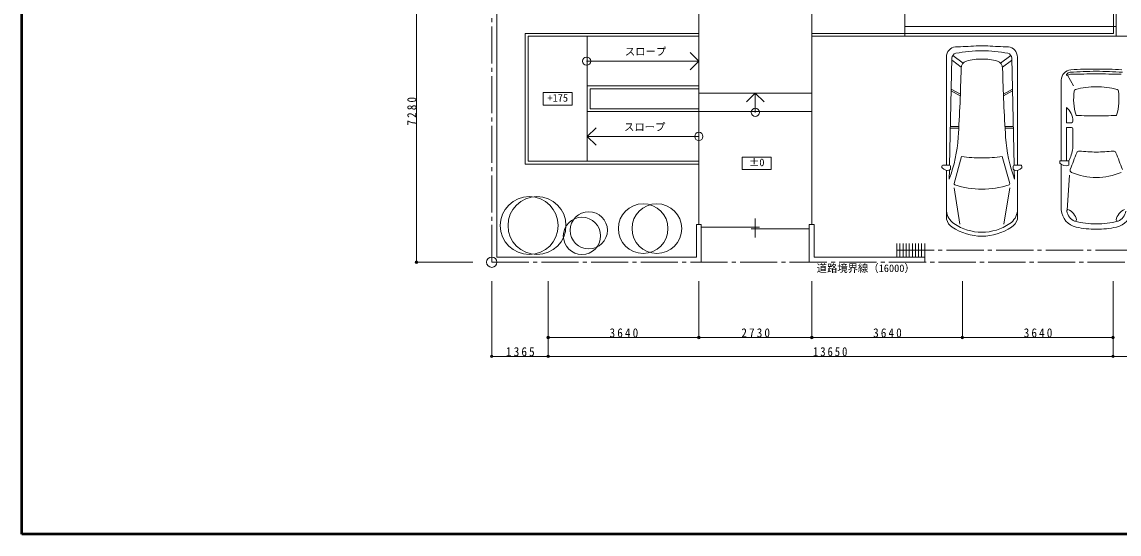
# Model space of a CAD drawing. Units: millimetres at full size, sheet at 1:100. Extents: x -20000 to 20000, y -13850 to 13850.
# Drawn here: x -20000 to 6516, y -13850 to -1472 of the extents above; entities that cross this region are included whole.
import ezdxf
from ezdxf.enums import TextEntityAlignment as Align

# ---------------------------------------------------------------- set-up
doc = ezdxf.new("R2010")
doc.units = ezdxf.units.MM
doc.header["$LTSCALE"] = 100
doc.header["$PDMODE"] = 32
doc.header["$PDSIZE"] = 60
doc.linetypes.add('CHAIN2', pattern=[12, 9, -1, 1, -1])
for name, color, linetype, lineweight in [('0-2_階段・その他', 1, 'Continuous', 13), ('0-6_敷地', 4, 'Continuous', 13), ('0-7_外構', 4, 'Continuous', 13), ('0-8_寸法', 1, 'Continuous', 13), ('0-F', 2, 'Continuous', 50)]:
    doc.layers.add(name, color=color, linetype=linetype, lineweight=lineweight)
doc.styles.add('ＭＳ ゴシック', font='')
doc.styles.get('ＭＳ ゴシック').set_extended_font_data('MS Gothic')

msp = doc.modelspace()

# ---------------------------------------------------------------- linework, layer by layer
at = {"layer": '0-2_階段・その他', "color": 134, "lineweight": 18}
msp.add_line((6450, 1740), (6450, -1820), dxfattribs=at)
at = {"layer": '0-2_階段・その他'}
msp.add_line((1340, -1582.7), (6450, -1582.7), dxfattribs=at)
at = {"layer": '0-2_階段・その他', "color": 134, "lineweight": 18}
msp.add_lwpolyline([(-910, -80), (-910, -1820), (6450, -1820)], dxfattribs=at)
at = {"layer": '0-6_敷地', "linetype": 'CHAIN2'}
for q in [(-8645, 10220), (7355, -7280)]:
    msp.add_line((-8645, -7280), q, dxfattribs=at)
at = {"layer": '0-6_敷地'}
msp.add_circle((-8645, -7280), 125, dxfattribs=at)
at = {"layer": '0-7_外構'}
for p, q in [((-8525, -7160), (-8525, 10100)), ((6380, 1740), (6380, -1750)), ((-3640, -80), (-3640, -6370)), ((1340, -1820), (1340, -480)), ((-3640, -1750), (-7835, -1750)), ((-7835, -1750), (-7835, -4910)), ((-3640, -1820), (-7765, -1820)), ((-7765, -1820), (-7765, -4840)), ((-6335, -1820), (-6335, -4840)), ((-910, -1750), (6380, -1750)), ((-910, -1820), (-910, -6370)), ((6450, -1820), (7235, -1820)), ((3060.6, -2053.8), (3341.5, -2053.8)), ((2344.2, -4932.7), (2344.2, -2323.6)), ((2420.3, -4932.7), (2478.4, -2351)), ((2749.9, -2466.8), (2500.2, -2279.7)), ((3652.3, -2466.8), (3901.9, -2279.7)), ((3981.9, -4932.7), (3923.8, -2351)), ((4057.9, -4932.7), (4057.9, -2323.6)), ((-3640, -2420), (-3852.1, -2632.1)), ((2702.2, -2565), (2487.6, -2404.1)), ((3699.9, -2565), (3914.5, -2404.1)), ((5120.8, -4830.7), (5120.8, -2879.8)), ((5415.6, -3015.1), (5270.2, -2761.5)), ((-3640, -3020), (-6335, -3020)), ((2679.5, -3258.6), (2460.6, -3140)), ((2681, -3218), (2461.5, -3099)), ((3721.1, -3218), (3940.6, -3099)), ((3722.7, -3258.6), (3941.5, -3140)), ((-3640, -3190), (-910, -3190)), ((-2275, -3190), (-2487.1, -3402.1)), ((-2275, -3190), (-2062.9, -3402.1)), ((-2275, -3657.5), (-2275, -3190)), ((-6335, -3640), (-910, -3640)), ((5402.1, -3875.8), (5402.1, -3870.7)), ((-6335, -4240), (-6122.9, -4027.9)), ((2641.5, -4036), (2440.5, -4036)), ((2643.6, -4000.8), (2441.3, -4000.8)), ((3758.6, -4000.8), (3960.9, -4000.8)), ((3760.6, -4036), (3961.7, -4036)), ((5370.1, -4022.7), (5242.3, -4022.7)), ((5242.3, -4830.7), (5242.3, -4022.7)), ((5402.1, -4054.7), (5402.1, -4527.4)), ((2527.4, -5373.7), (2708.9, -4726.3)), ((3874.7, -5373.7), (3693.2, -4726.3)), ((-7835, -4910), (-3640, -4910)), ((-7765, -4840), (-3640, -4840)), ((2233.5, -4957), (2233.5, -4979.8)), ((2420.7, -4932.7), (2255.3, -4932.7)), ((2442.5, -4957), (2442.5, -5027)), ((3959.6, -4957), (3959.6, -5027)), ((3981.4, -4932.7), (4146.8, -4932.7)), ((4168.7, -4957), (4168.7, -4979.8)), ((5084, -4830.7), (5084, -4882.6)), ((5120.8, -6015.9), (5120.8, -4916.9)), ((2344.2, -6237.2), (2344.2, -5057.9)), ((2412.7, -5268.7), (2417.6, -5053.3)), ((3989.4, -5268.7), (3984.6, -5053.3)), ((4057.9, -6237.2), (4057.9, -5057.9)), ((5315.3, -5176.8), (5260, -6019.3)), ((2529.1, -5478), (2669, -6357.6)), ((3873.1, -5478), (3733.1, -6357.6)), ((-3700, -7160), (-3700, -6370)), ((-970, -7280), (-970, -6370)), ((-850, -6370), (-970, -6370)), ((-850, -7160), (-850, -6370)), ((-3700, -7160), (-8525, -7160))]:
    msp.add_line(p, q, dxfattribs=at)
at = {"layer": '0-7_外構', "color": 5}
for p, q in [((-2275, -6220), (-2275, -6680)), ((-3580, -6430), (-2175, -6430)), ((-2375, -6470), (-970, -6470)), ((1145, -7160), (1145, -6825)), ((1220, -7160), (1220, -6825)), ((1295, -7160), (1295, -6825)), ((1370, -7160), (1370, -6825)), ((1445, -7160), (1445, -6825)), ((1520, -7160), (1520, -6825)), ((1595, -7160), (1595, -6825)), ((1670, -7160), (1670, -6825)), ((1745, -7160), (1745, -6825)), ((1820, -7160), (1820, -6825))]:
    msp.add_line(p, q, dxfattribs=at)
at = {"layer": '0-7_外構', "color": 5, "linetype": 'CHAIN2'}
msp.add_line((1145, -6992.5), (7235, -6992.5), dxfattribs=at)
at = {"layer": '0-7_外構'}
for points in [[(-6352.5, -2420), (-3640, -2420), (-3852.1, -2207.9)], [(-3640, -3090), (-6265, -3090), (-6265, -3570), (-3640, -3570)], [(5370.1, -3907.8), (5242.3, -3907.8), (5242.3, -3536.5)], [(-3640, -4240), (-6335, -4240), (-6122.9, -4452.1)], [(5298.6, -4933.2), (5298.6, -4830.7), (5084, -4830.7)], [(-3580, -7280), (-3580, -6370), (-3700, -6370)], [(1820, -7280), (1820, -7160), (-850, -7160)]]:
    msp.add_lwpolyline(points, dxfattribs=at)
for centre, radius in [((-6352.5, -2420), 100), ((-2275, -3657.5), 100), ((-3640, -4240), 100), ((-7738, -6394.7), 700), ((-7551.8, -6394.7), 700), ((-6299.7, -6508.6), 450), ((-4985.5, -6467.2), 600), ((-4654.4, -6467.2), 600), ((-6465.3, -6643.1), 450)]:
    msp.add_circle(centre, radius, dxfattribs=at)
for centre, radius, start, end in [((5371.4, -2879.8), 250.6, 94.20612, 180), ((5842, -9279.1), 6667.2, 88.92742, 94.20612), ((6091.6, -9279.1), 6667.2, 85.79388, 91.07258), ((5262, -2748.4), 15.5, 145.3893, 302.00331), ((5346.8, -2806.8), 118.5, 94.31307, 145.3893), ((5365.1, -2913.4), 179.1, 89.88748, 122.00331), ((5966.8, -11027.8), 8362.8, 90, 94.31307), ((5395.1, 12352.2), 15086.6, 269.88748, 272.1716), ((5966.8, -11027.8), 8362.8, 85.68693, 90), ((6538.5, 12352.2), 15086.6, 267.8284, 270.11252), ((6770.7, -3331.7), 1351.9, 172.17708, 196.89223), ((5479.5, -3154.3), 48.5, 107.09384, 172.17708), ((5910.4, -4555.7), 1514.6, 87.8677, 107.09384), ((6023.1, -4555.7), 1514.6, 72.90616, 92.1323), ((5162.8, -3331.7), 1351.9, 343.10777, 7.82292), ((6454.1, -3154.3), 48.5, 7.82292, 72.90616), ((4972.7, -3870.7), 429.4, 0, 51.11285), ((5370.1, -3875.8), 32, 270, 0), ((5493.3, -3719.7), 16.8, 196.89223, 269.36797), ((5966.8, 39205.9), 42945, 269.36797, 270), ((5966.8, 39205.9), 42945, 270, 270.63203), ((6440.3, -3719.7), 16.8, 270.63203, 343.10777), ((5370.1, -4054.7), 32, 0, 90), ((4182.3, -4295.6), 1241.7, 334.3892, 349.23919), ((-45650.4, 14991.8), 54779.3, 338.55404, 339.00674), ((5552.1, -4656.1), 63.5, 85.20406, 159.00674), ((7013.8, 12765.6), 17419.3, 265.20406, 266.55412), ((4919.8, 12765.6), 17419.3, 273.44588, 274.79594), ((6381.5, -4656.1), 63.5, 20.99326, 94.79594), ((57584, 14991.8), 54779.3, 200.99326, 201.44596), ((5225.2, -4763.8), 184.6, 220.07032, 293.42776), ((5388.8, -5057.4), 56.5, 158.55404, 247.13051), ((5966.8, -3687.1), 1543.8, 247.13051, 270), ((5966.8, -3687.1), 1543.8, 270, 292.86949), ((2757.5, -6002.4), 414.7, 184.74022, 236.22898), ((3644.7, -6002.4), 414.7, 303.77102, 355.25978), ((5577.6, -5984.3), 457.9, 183.95761, 257.73028), ((5281.9, -6039.3), 32, 90, 190.53095), ((5577.6, -5984.3), 332.7, 190.53095, 245.63279), ((5172.5, -6304.1), 316.3, 8.32887, 69.76776), ((6761.1, -6304.1), 316.3, 110.23224, 171.67113), ((6356, -5984.3), 457.9, 282.26972, 356.04239), ((6356, -5984.3), 332.7, 294.36721, 349.46905), ((5453.5, -6258.2), 32, 245.63279, 0), ((5966.8, -4194.6), 2158.4, 256.08582, 270), ((5966.8, -4194.6), 2158.4, 270, 283.91418), ((6480.1, -6258.2), 32, 180, 294.36721), ((5966.8, -4194.6), 2289.4, 257.73028, 270), ((5966.8, -4194.6), 2289.4, 270, 282.26972)]:
    msp.add_arc(centre, radius, start, end, dxfattribs=at)
for centre, major_axis, start_param, end_param in [((2567.5, -2323.6), (0, 248.1), 0.0363596, 1.5707963), ((-610.2, 94741.5), (0, 96881.2), 3.1779523, 3.1837054), ((7012.4, 94741.5), (0, 96881.2), 3.0994799, 3.105233), ((3834.6, -2323.6), (0, 248.1), 4.712389, 6.2468257), ((2591.9, -2354.2), (0, 126.2), 0.1824707, 1.5458015), ((3175, -5865.4), (0, 3696.7), 6.2753547, 6.465656), ((3169.7, -3895), (0, 1524.3), 6.2603263, 6.5369027), ((3227.1, -5865.4), (0, 3696.7), 6.1007146, 6.2910159), ((3232.4, -3895), (0, 1524.3), 6.029468, 6.3060443), ((3810.2, -2354.2), (0, 126.2), 4.7373838, 6.1007146), ((-28014.6, -1798.9), (0, 34135.7), 4.6402075, 4.6890257), ((2867.7, -2600.8), (0, 187.3), 0.2537173, 1.547433), ((3534.5, -2600.8), (0, 187.3), 4.7357523, 6.029468), ((34416.7, -1798.9), (0, 34135.7), 1.5941596, 1.6429778), ((-283.7, -4026.9), (0, 3243.2), 4.3194566, 4.6402075), ((6685.8, -4026.9), (0, 3243.2), 1.6429778, 1.9637287), ((3201.1, -36.8), (0, 4721.2), 3.0255102, 3.1415927), ((3201.1, -36.8), (0, 4721.2), 3.1415927, 3.2576751), ((2255.3, -4957), (0, 24.2), 6.2831853, 7.8539816), ((2255.3, -4979.8), (0, 24.2), 1.5707963, 2.3191193), ((2371, -4860.4), (0, 199.7), 2.3191193, 3.4614019), ((2420.7, -4957), (0, 24.2), 4.712389, 6.2831853), ((2420.7, -5027), (0, 24.2), 3.4614019, 4.712389), ((3981.4, -4957), (0, 24.2), 6.2831853, 7.8539816), ((3981.4, -5027), (0, 24.2), 1.5707963, 2.8217834), ((4031.1, -4860.4), (0, 199.7), 2.8217834, 3.964066), ((4146.8, -4957), (0, 24.2), 4.712389, 6.2831853), ((4146.8, -4979.8), (0, 24.2), 3.964066, 4.712389), ((2553, -5381.6), (0, 29.5), 1.2979905, 2.8577992), ((3201.1, -2912.8), (0, 2601.2), 2.8577992, 3.1415927), ((3201.1, -2912.8), (0, 2601.2), 3.1415927, 3.4253861), ((3849.1, -5381.6), (0, 29.5), 3.4253861, 4.9851948), ((2646, -6129.5), (0, 352.2), 1.8816205, 2.6038985), ((3201.1, -5102.6), (0, 1452.5), 2.5998224, 3.1415927), ((3201.1, -5102.6), (0, 1452.5), 3.1415927, 3.6833629), ((3756.1, -6129.5), (0, 352.2), 3.6792868, 4.4015648), ((3201.1, -5095.3), (0, 1556.3), 2.6038985, 3.1415927), ((3201.1, -5095.3), (0, 1556.3), 3.1415927, 3.6792868)]:
    msp.add_ellipse(centre, major_axis=major_axis, ratio=0.9, start_param=start_param, end_param=end_param, dxfattribs=at)
at = {"layer": '0-8_寸法'}
for p, q in [((-10465, -7280), (-10465, 0)), ((-10465, -7280), (-9100, -7280)), ((-8645, -9555), (-8645, -7735)), ((-7280, -9100), (-7280, -7735)), ((-7280, -9555), (-7280, -7735)), ((-3640, -9100), (-3640, -7735)), ((-910, -9100), (-910, -7735)), ((2730, -9100), (2730, -7735)), ((6370, -9100), (6370, -7735)), ((6370, -9555), (6370, -7735)), ((-7280, -9100), (-3640, -9100)), ((-3640, -9100), (-910, -9100)), ((-910, -9100), (2730, -9100)), ((2730, -9100), (6370, -9100)), ((-8645, -9555), (-7280, -9555)), ((-7280, -9555), (6370, -9555)), ((6370, -9555), (7355, -9555))]:
    msp.add_line(p, q, dxfattribs=at)
for points in [[(-7400, -3480), (-6700, -3480), (-6700, -3180), (-7400, -3180)], [(-2589.9, -5038.3), (-1889.9, -5038.3), (-1889.9, -4738.3), (-2589.9, -4738.3)]]:
    msp.add_lwpolyline(points, close=True, dxfattribs=at)
for p in [(-10465, -7280), (-7280, -9100), (-3640, -9100), (-910, -9100), (2730, -9100), (6370, -9100), (-8645, -9555), (-7280, -9555), (6370, -9555)]:
    msp.add_point(p, dxfattribs=at)
at = {"layer": '0-F'}
msp.add_line((-20000, -13850), (-20000, 13850), dxfattribs=at)
msp.add_lwpolyline([(20000, 13850), (20000, -13850), (-20000, -13850)], dxfattribs=at)

# ---------------------------------------------------------------- texts
at = {"layer": '0-7_外構', "style": 'ＭＳ ゴシック'}
for p in [(-5428.5, -2334.7), (-5449.4, -4157.6)]:
    msp.add_text('スロープ', height=183.3, dxfattribs=at).set_placement(p, align=Align.BOTTOM_LEFT)
at = {"layer": '0-8_寸法', "color": 4, "style": 'ＭＳ ゴシック'}
for s, p in [('+175', (-7300, -3455)), ('±0', (-2427.4, -5013.3)), ('道路境界線（16000）', (-794.2, -7572.4))]:
    msp.add_text(s, height=183.3, dxfattribs=at).set_placement(p, align=Align.BOTTOM_LEFT)
at = {"layer": '0-8_寸法', "color": 7, "insert": (-10465, -3977.5), "char_height": 219.9, "attachment_point": 7, "rotation": 90, "style": 'ＭＳ ゴシック'}
msp.add_mtext('\\T1.38;\\W0.9;7280', dxfattribs=at)
at = {"layer": '0-8_寸法', "color": 7, "char_height": 219.9, "attachment_point": 7, "style": 'ＭＳ ゴシック'}
for s, insert in [('\\T1.38;\\W0.9;3640', (-5797.5, -9100)), ('\\T1.38;\\W0.9;2730', (-2612.5, -9100)), ('\\T1.38;\\W0.9;3640', (572.5, -9100)), ('\\T1.38;\\W0.9;3640', (4212.5, -9100)), ('\\T1.38;\\W0.9;1365', (-8300, -9555)), ('\\T1.38;\\W0.85;13650', (-880, -9555))]:
    msp.add_mtext(s, dxfattribs=dict(at, insert=insert))

doc.saveas('drawing.dxf')
